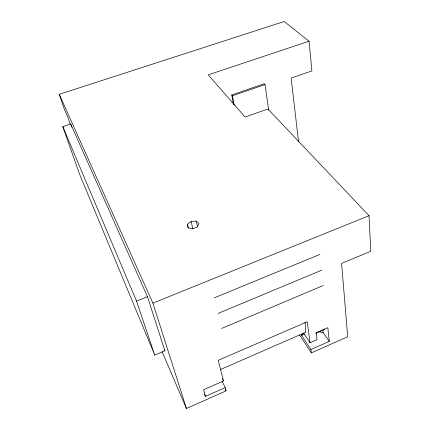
<?xml version="1.0" encoding="UTF-8"?>
<svg xmlns="http://www.w3.org/2000/svg" width="430" height="430" viewBox="0 0 430 430"><rect width="100%" height="100%" fill="white"/><g stroke="black" fill="none" stroke-linecap="round" stroke-linejoin="round"><path stroke-width="0.64" d="M303.752 332.971L301.575 335.405L310.928 349.552L311.374 352.89L347.693 336.722L341.597 263.45L370.757 251.27L369.037 215.693L267.901 108.994L245.116 117.03L208.244 74.858L309.046 41.226L311.9 70.928L291.126 78.088L298.581 141.922M187.48 224.412L191.087 221.488L196.177 221.09L198.966 223.514L197.332 226.981L192.463 228.851L188.066 227.696L187.48 224.412L188.431 228.196M204.374 394.036L205.454 396.369L225.218 387.597L221.923 380.991M310.928 349.552L329.289 341.398L327.821 327.698L316.163 332.815L317.012 339.705L310.035 342.785L303.575 333.099M162.099 351.745L186.448 408.5L226.056 390.87L225.218 387.597M310.035 342.785L307.256 321.758L218.236 360.34L223.519 380.969L203.562 389.773L205.454 396.369M315.749 333.341L324.849 329.342M220.504 369.52L305.757 332.272L305.069 322.032M304.548 334.105L301.575 335.405L301.403 334.18M154.752 355.072L164.894 350.789L147.479 296.759L70.724 123.98L62.791 126.63L79.426 173.838L154.752 355.072L136.552 301.145L62.791 126.63M221.762 328.412L323.29 285.477M218.134 313.4L321.656 270.217M214.371 297.807L319.958 254.388M186.448 408.5L152.908 303.123L369.037 215.693M136.552 301.145L147.479 296.759M233.393 104.146L231.765 94.917L264.23 83.775L265.036 84.581L268.712 110.322M231.765 94.917L232.512 95.761L265.036 84.581M70.305 124.367L67.698 116.788L64.548 109.704L59.243 94.315L284.182 21.5L309.046 41.226M318.668 331.697L323.183 332.653L329.289 341.398M299.586 334.997L311.374 352.89M222.396 378.728L223.519 380.969M225.465 389.677L226.056 390.87M59.243 94.315L152.908 303.123M164.362 349.558L164.894 350.789M70.724 123.98L71.805 127.124M191.087 221.488L192.952 229.05M196.177 221.09L197.547 226.766M232.512 95.761L234.14 105.001M322.903 330.192L323.183 332.653"/></g></svg>
